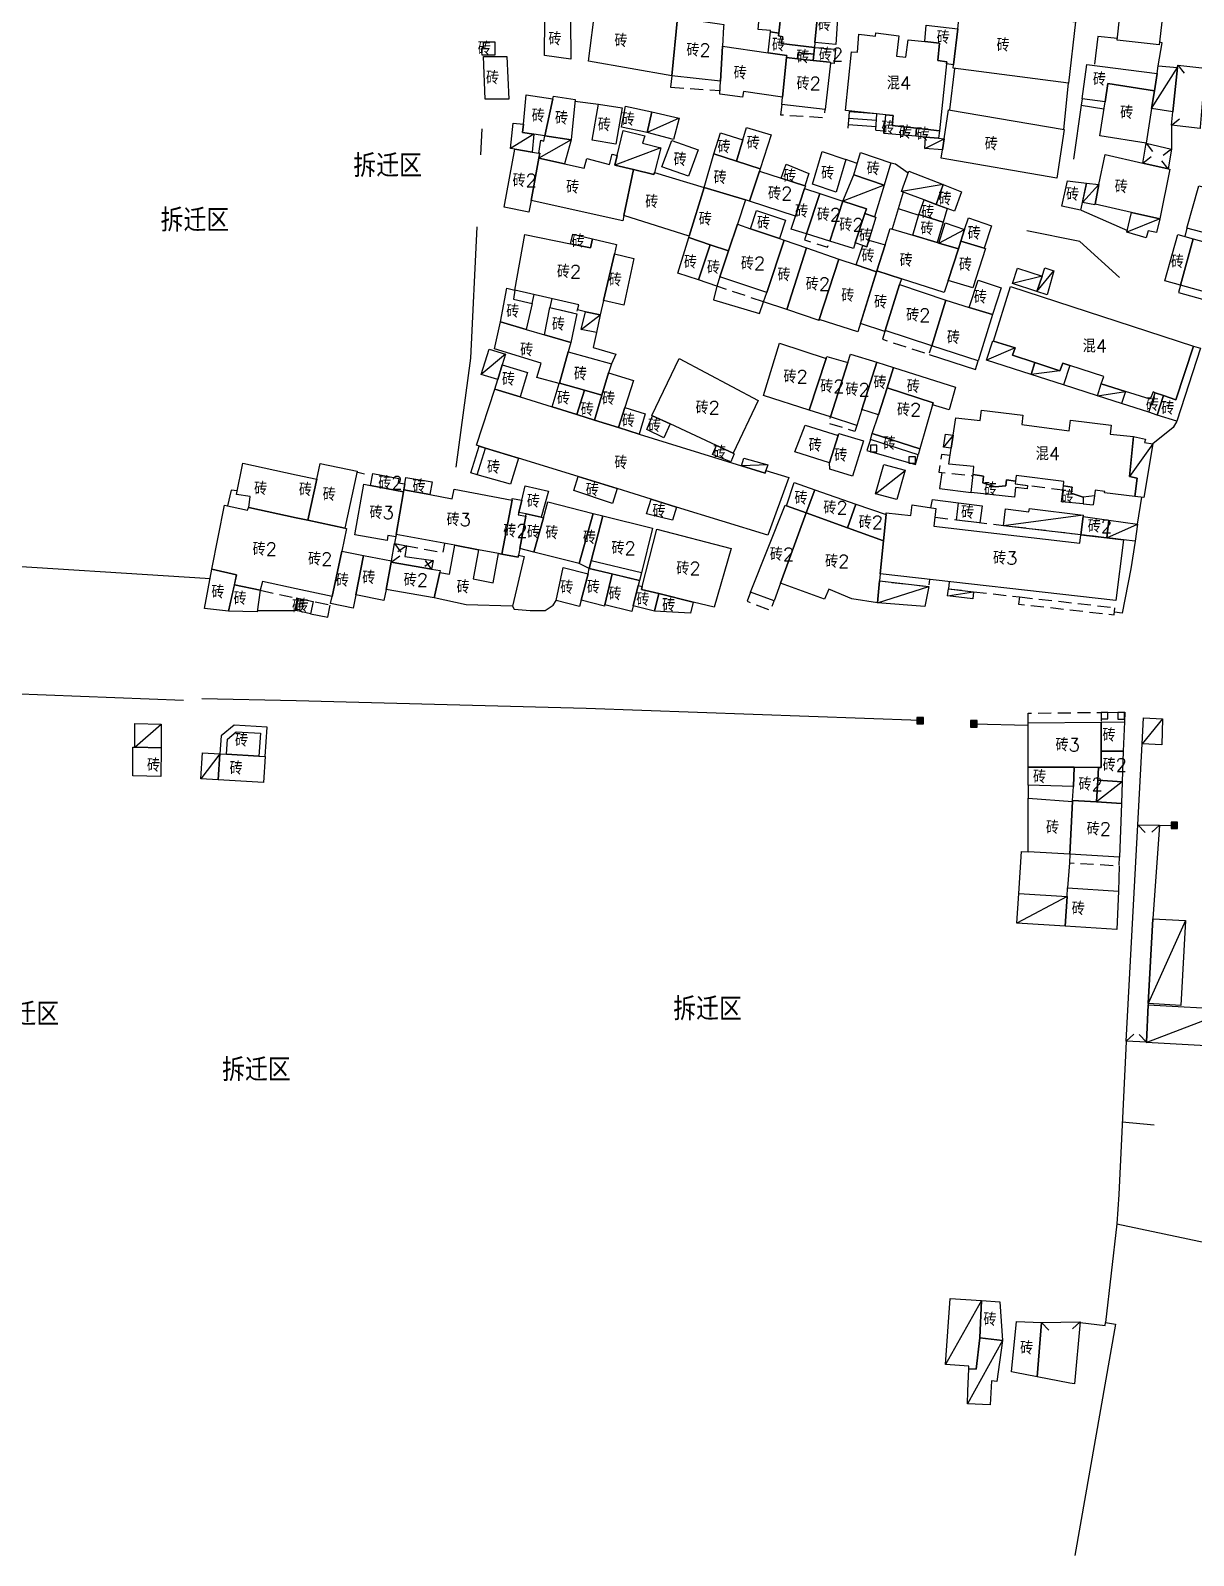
# Model space of a CAD drawing. Header units: millimetres. Extents: x 51 to 1261, y 60 to 1114.
# Drawn here: x 720 to 897.8, y 60.4 to 293.6 of the extents above; entities that cross this region are included whole.
import ezdxf

# ---------------------------------------------------------------- set-up
doc = ezdxf.new("R2010")
doc.units = ezdxf.units.MM
doc.linetypes.add('X5', pattern=[3, 2, -1])
doc.layers.add('JMD', color=6, linetype='Continuous')
doc.layers.get('0').off()
doc.styles.add('HZ', font='rs.shx', dxfattribs={"width": 0.8, "bigfont": 'hztxt.shx'})
doc.linetypes.add('443', pattern='A,9.4,[169,AAA.SHX,S=1,R=0,X=0,Y=0.15],0.6', length=10)

# ---------------------------------------------------------------- blocks, each defined once
blk = doc.blocks.new('*U16')
at = {"linetype": 'Continuous'}
for points in [[(0, 0), (0.5, 0.5), (-0.5, 0.5)], [(0, 0), (-0.5, 0.5), (-0.5, -0.5)], [(0, 0), (-0.5, -0.5), (0.5, -0.5)], [(0, 0), (0.5, -0.5), (0.5, 0.5)]]:
    blk.add_solid(points, dxfattribs=at)
blk = doc.blocks.new('gc002')
blk.add_lwpolyline([(-0.5, -0.5), (0.5, -0.5), (0.5, 0.5), (-0.5, 0.5), (-0.5, -0.5)])
at = {"linetype": 'Continuous'}
blk.add_blockref('*U16', (0, 0), dxfattribs=at)
blk = doc.blocks.new('gc291')
blk.add_lwpolyline([(-0.5, -0.5), (0.5, -0.5), (0.5, 0.5), (-0.5, 0.5), (-0.5, -0.5)])

msp = doc.modelspace()

# ---------------------------------------------------------------- linework, layer by layer
at = {"layer": 'JMD', "color": 6, "linetype": 'Continuous', "flags": 128}
for points in [[(893.32, 298.43), (892.54, 291.38), (886.12, 292.09), (886.84, 299.15)], [(808.9, 296.91), (814.19, 296.16), (815.82, 295.93), (818.87, 295.5), (818, 286.63), (805.28, 288.88), (806.37, 297.27)], [(834.74, 296.46), (834.36, 293.18), (833.09, 293.37), (833.11, 293.56), (831.2, 293.72), (831.48, 296.75)], [(840.38, 296.88), (839.88, 291.76), (839.81, 290.99), (834.74, 291.58), (834.97, 292.64), (834.31, 292.75), (834.36, 293.18), (834.74, 296.46), (834.86, 297.5)], [(839.88, 291.76), (840.38, 296.88), (840.43, 297.41), (843.44, 297.1), (843.07, 291.43)], [(861.09, 288.35), (861.73, 293.84), (862.11, 297.18), (879.75, 294.9), (878.67, 285.54), (861.03, 287.82)], [(800.88, 295.29), (802.52, 295.28), (802.57, 289.21), (798.56, 289.78), (798.59, 295.3)], [(819.1, 295.47), (823.15, 294.89), (825.3, 294.59), (825.94, 294.5), (825.92, 294.15), (825.76, 291.2), (825.46, 285.82), (818, 286.63), (818.87, 295.5)], [(861.73, 293.84), (861.09, 288.35), (860.03, 288.5), (860.07, 288.82), (858.68, 289.02), (858.94, 291.66), (856.68, 291.89), (856.91, 294.38)], [(790.95, 289.83), (789.03, 289.82), (788.93, 290.81), (789.22, 290.81), (789.21, 291.83), (790.94, 291.84)], [(834.36, 293.18), (834.31, 292.75), (834.97, 292.64), (834.74, 291.58), (839.81, 290.99), (839.71, 289.95), (837.32, 290.21), (837.24, 289.26), (835.56, 289.45), (835.59, 289.75), (832.76, 290.16), (833.09, 293.37)], [(856.68, 291.89), (858.94, 291.66), (858.68, 289.02), (860.07, 288.82), (860.03, 288.5), (858.92, 278.26), (855.41, 278.64), (853.56, 278.84), (851.69, 279.04), (851.85, 280.59), (850.72, 280.7), (844.59, 281.33), (845.46, 290.34), (846.38, 290.29), (846.62, 293), (849.15, 292.72), (849.21, 293.23), (852.7, 292.79), (852.38, 289.65), (853.79, 289.49), (854.14, 292.15)], [(793.08, 283.09), (789.49, 283.07), (789.23, 289.62), (792.8, 289.62)], [(832.76, 290.16), (835.59, 289.75), (835.56, 289.45), (834.93, 283.38), (828.96, 284.25), (828.8, 283.37), (825.35, 283.87), (825.46, 285.82), (825.76, 291.2)], [(837.24, 289.26), (839.62, 289), (842.15, 288.72), (842.28, 288.71), (842.26, 288.58), (841.48, 281.52), (834.81, 282.26), (834.93, 283.38), (835.56, 289.45)], [(839.71, 289.95), (839.62, 289), (837.24, 289.26), (837.32, 290.21)], [(842.26, 288.58), (842.28, 288.71), (842.15, 288.72), (839.62, 289), (839.71, 289.95), (839.81, 290.99), (843.02, 290.73), (842.84, 288.54)], [(892.21, 287), (891.79, 284.36), (884.69, 285.49), (884.25, 282.67), (880.75, 283.16), (881.47, 288.39)], [(895.31, 287.95), (894.62, 281.17), (891.36, 281.67), (891.79, 284.36), (892.21, 287), (892.39, 288.16)], [(891.79, 284.36), (891.36, 281.67), (890.51, 276.34), (883.43, 277.47), (884.25, 282.67), (884.69, 285.49)], [(799.83, 283.15), (798.62, 277.48), (796.94, 277.74), (795.21, 278), (795.33, 279.27), (795.77, 283.77)], [(802.64, 276.87), (798.62, 277.48), (799.83, 283.15), (799.91, 283.54), (803.24, 283.04)], [(810.42, 281.76), (809.43, 276.22), (805.82, 276.8), (806.81, 282.34)], [(814.97, 281.15), (814.26, 278), (810.32, 278.82), (810.94, 282.04)], [(814.26, 278), (814.97, 281.15), (819.16, 280.16), (818.28, 276.94)], [(853.56, 278.84), (853.46, 277.58), (850.5, 277.82), (850.72, 280.7), (851.85, 280.59), (851.69, 279.04)], [(859.38, 275.32), (859.63, 277.04), (860.29, 281.47), (878.02, 278.43), (876.86, 271.03), (859.19, 274.06)], [(795.33, 279.27), (795.21, 278), (796.94, 277.74), (796.68, 275), (794.02, 275.45), (793.34, 275.56), (793.76, 279.44)], [(802.64, 276.87), (801.61, 273.19), (797.68, 274.06), (797.82, 274.82), (797.69, 274.84), (798, 276.8), (798.46, 276.66), (798.62, 277.48)], [(815.35, 271.89), (815.27, 271.58), (812.14, 272.33), (809.31, 273), (809.67, 274.45), (810.57, 278.28), (813.87, 277.49), (813.52, 276.34), (816.35, 275.63)], [(828.89, 276.89), (827.91, 273.59), (824.42, 274.73), (825.46, 277.92)], [(831.51, 272.41), (827.91, 273.59), (828.89, 276.89), (829.45, 278.75), (833.22, 277.63)], [(855.41, 278.64), (855.31, 277.42), (853.46, 277.58), (853.56, 278.84)], [(858.92, 278.26), (858.79, 277.12), (856.82, 277.29), (855.31, 277.42), (855.41, 278.64)], [(796.68, 275), (797.69, 274.84), (797.82, 274.82), (797.68, 274.06), (796.49, 267.59), (796.16, 265.8), (792.39, 266.58), (794.02, 275.45)], [(822.05, 275.33), (820.54, 271.33), (816.51, 272.75), (818.03, 276.75)], [(858.79, 277.12), (859.63, 277.04), (859.38, 275.32), (856.71, 275.54), (856.82, 277.29)], [(809.67, 274.45), (809.31, 273), (812.14, 272.33), (810.7, 265.29), (810.52, 264.46), (796.49, 267.59), (797.68, 274.06), (801.61, 273.19), (804.6, 272.52), (805.03, 274.02), (808.48, 273.1), (808.87, 274.66)], [(827.91, 273.59), (831.51, 272.41), (831.41, 272.09), (829.91, 267.5), (829.29, 267.68), (822.95, 269.57), (824.42, 274.73)], [(838.33, 269.84), (834.73, 271.01), (835.47, 273.14), (838.96, 271.71)], [(844.6, 273.85), (843.12, 268.88), (839.51, 270.1), (840.99, 275.07)], [(850.47, 269.95), (845.85, 271.51), (846.86, 274.92), (851.49, 273.36)], [(890.04, 273.31), (893.92, 272.43), (894.16, 272.38), (892.63, 264.79), (888.3, 265.77), (882.72, 267.04), (883.32, 270.03), (884.25, 274.63)], [(815.35, 271.89), (822.95, 269.57), (820.68, 262.12), (810.7, 265.29), (812.14, 272.33), (815.27, 271.58)], [(834.73, 271.01), (838.33, 269.84), (838.43, 269.81), (838.3, 269.42), (836.93, 265.22), (829.91, 267.5), (831.41, 272.09)], [(850.47, 269.95), (848.99, 265.11), (847.54, 265.6), (847.79, 266.34), (844.18, 267.51), (845.85, 271.51)], [(859.48, 270.05), (858.42, 266.99), (856.59, 267.67), (853.15, 268.95), (854.26, 272.08)], [(881.41, 270.25), (880.47, 266.14), (877.64, 266.71), (878.53, 270.58)], [(829.29, 267.68), (828.05, 263.97), (826.69, 259.89), (823.88, 260.83), (820.62, 261.93), (820.68, 262.12), (822.95, 269.57)], [(840.64, 268.66), (838.6, 262.51), (836.28, 263.23), (836.93, 265.22), (838.3, 269.42)], [(844.18, 267.51), (842.15, 261.4), (838.6, 262.51), (840.64, 268.66)], [(860.1, 266.37), (858.42, 266.99), (859.48, 270.05), (862.28, 268.93), (861.25, 265.94)], [(883.32, 270.03), (882.72, 267.04), (882.69, 266.93), (880.81, 267.31), (881.41, 270.25)], [(907.76, 267.43), (914.59, 265.65), (912.77, 259.18), (896.76, 263.34), (898.58, 269.81)], [(834.47, 261.77), (830.06, 263.28), (830.96, 266.04), (835.39, 264.6)], [(847.54, 265.6), (846.06, 261.11), (845.79, 260.27), (842.15, 261.4), (844.18, 267.51), (847.79, 266.34)], [(858.42, 266.99), (860.1, 266.37), (859.48, 264.26), (855.8, 265.45), (856.59, 267.67)], [(830.06, 263.28), (834.47, 261.77), (835.18, 261.52), (832.52, 253.52), (825.36, 255.92), (826.69, 259.89), (828.05, 263.97)], [(848.99, 265.11), (849.2, 265.04), (848.14, 261.55), (847.82, 260.49), (847.23, 260.69), (846.06, 261.11), (847.54, 265.6)], [(859.48, 264.26), (858.57, 261.16), (854.85, 262.29), (855.8, 265.45)], [(862.78, 263.15), (862.21, 261.39), (861.82, 260.18), (858.83, 261.08), (859.8, 264.16)], [(865.79, 260.31), (862.21, 261.39), (862.78, 263.15), (863.37, 264.95), (866.9, 263.74)], [(892.63, 264.79), (892.13, 262.68), (890.83, 262.95), (890.52, 261.87), (887.58, 262.75), (888.3, 265.77)], [(802.54, 260.96), (805.56, 260.33), (805.89, 261.75), (809.57, 260.87), (809.23, 259.42), (807.59, 252.29), (807.08, 250.1), (804.83, 250.59), (803.61, 250.86), (803.79, 251.64), (794.03, 253.89), (795.53, 262.41)], [(805.89, 261.75), (805.56, 260.33), (802.54, 260.96), (802.87, 262.46)], [(823.88, 260.83), (822.07, 255.44), (818.93, 256.49), (820.62, 261.93)], [(838.59, 260.35), (835.59, 250.91), (832.05, 252.1), (832.52, 253.52), (835.18, 261.52)], [(850.61, 260.8), (849.38, 256.85), (849.32, 256.67), (846.18, 257.74), (847.23, 260.69), (847.82, 260.49), (848.14, 261.55)], [(854.85, 262.29), (858.57, 261.16), (858.83, 261.08), (861.82, 260.18), (860.25, 255.38), (859.64, 253.51), (853.11, 255.64), (849.38, 256.85), (850.61, 260.8), (851.41, 263.33)], [(865.79, 260.31), (865.99, 260.26), (864.05, 254.23), (860.25, 255.38), (861.82, 260.18), (862.21, 261.39)], [(897.74, 261.75), (895.77, 254.65), (893.39, 255.31), (895.37, 262.41)], [(895.77, 254.65), (897.74, 261.75), (912.44, 257.66), (910.48, 250.59)], [(807.59, 252.29), (809.23, 259.42), (812.21, 258.73), (810.66, 251.58)], [(826.69, 259.89), (825.36, 255.92), (824.88, 254.5), (822.07, 255.44), (823.88, 260.83)], [(843.57, 258.64), (840.56, 249.4), (840.52, 249.26), (835.59, 250.91), (838.59, 260.35)], [(846.18, 257.74), (849.32, 256.67), (846.44, 247.49), (840.56, 249.4), (843.57, 258.64)], [(853.11, 255.64), (852.84, 254.76), (850.64, 247.71), (850.6, 247.58), (846.86, 248.78), (849.32, 256.67), (849.38, 256.85)], [(874.62, 256.04), (873.84, 253.66), (870.08, 254.89), (870.85, 257.27)], [(873.84, 253.66), (874.62, 256.04), (875.03, 257.29), (876.4, 256.84), (875.42, 253.15)], [(794.03, 253.89), (793.79, 252.51), (796.64, 251.85), (795.72, 247.88), (791.81, 249.02), (792.79, 254.18)], [(859.92, 252.35), (857.75, 245.39), (850.64, 247.71), (852.84, 254.76)], [(867.04, 250.14), (863.47, 251.24), (864.84, 255.41), (868.39, 254.25)], [(897.76, 245.34), (895.05, 237.13), (893.2, 237.77), (891.92, 238.21), (891.58, 238.33), (891.16, 237.2), (887.36, 238.4), (883.67, 239.57), (884.06, 240.67), (878.85, 242.36), (877.8, 242.7), (877.34, 241.55), (873.53, 242.81), (870.12, 243.94), (870.53, 245.09), (867.21, 246.11), (869.79, 254.46)], [(863.47, 251.24), (867.04, 250.14), (864.84, 243.08), (857.75, 245.39), (859.92, 252.35)], [(802.58, 245.89), (798.55, 247.06), (799.37, 251.22), (803.47, 250.28)], [(807.08, 250.1), (806.49, 247.39), (804.16, 247.87), (804.83, 250.59)], [(795.72, 247.88), (798.55, 247.06), (802.58, 245.89), (802.18, 244.47), (800.83, 239.67), (800.8, 239.59), (797.38, 240.51), (798.05, 242.74), (790.89, 244.92), (791.81, 249.02)], [(792.08, 242.49), (791.39, 240.23), (788.89, 240.99), (790.09, 244.88), (792.58, 244.12)], [(841.6, 243.44), (839.02, 235.53), (832.04, 237.76), (834.5, 245.79)], [(867.21, 246.11), (870.53, 245.09), (870.12, 243.94), (873.53, 242.81), (872.94, 241), (866.1, 243.2), (867.09, 246.15)], [(892.24, 234.79), (893.2, 237.77), (895.05, 237.13), (897.76, 245.34), (898.82, 245), (895.22, 233.84)], [(808.35, 241.23), (807.33, 237.85), (804.67, 238.6), (800.83, 239.67), (802.18, 244.47), (808.77, 242.62)], [(827.37, 228.96), (824.86, 230.13), (817.77, 233.43), (815.08, 234.69), (814.97, 234.74), (819.12, 243.46), (831.21, 237.03)], [(844.93, 242.8), (842.28, 234.49), (839.02, 235.53), (841.6, 243.44), (841.7, 243.73)], [(849.34, 242.86), (847.06, 235.63), (846.3, 233.2), (842.28, 234.49), (844.93, 242.8), (845.35, 244.12)], [(851.91, 242.05), (850.92, 238.96), (849.59, 234.82), (847.06, 235.63), (849.34, 242.86)], [(878.85, 242.36), (877.9, 239.41), (872.94, 241), (873.53, 242.81), (877.34, 241.55), (877.8, 242.7)], [(794.81, 237.56), (790.94, 238.76), (791.39, 240.23), (792.08, 242.49), (795.95, 241.31)], [(810.83, 235.93), (809.88, 232.87), (806.17, 234.02), (807.33, 237.85), (808.35, 241.23), (812.13, 240.09)], [(857.87, 236.33), (857.96, 236.64), (850.92, 238.96), (851.91, 242.05), (861.36, 239.07), (860.39, 235.61)], [(794.81, 237.56), (799.7, 236.03), (803.5, 234.85), (806.17, 234.02), (809.88, 232.87), (813, 231.89), (828.67, 227.02), (832.28, 225.89), (832.41, 226.32), (835.88, 225.25), (832.7, 216.41), (818.75, 220.72), (814.84, 221.93), (809.64, 223.54), (803.69, 225.38), (794.56, 228.2), (789.53, 229.75), (788.13, 230.19), (790.94, 238.76)], [(804.67, 238.6), (803.5, 234.85), (799.7, 236.03), (800.8, 239.59), (800.83, 239.67)], [(807.33, 237.85), (806.17, 234.02), (803.5, 234.85), (804.67, 238.6)], [(857.87, 236.33), (855.93, 229.6), (848.66, 231.95), (849.59, 234.82), (850.92, 238.96), (857.96, 236.64)], [(887.36, 238.4), (886.76, 236.55), (883.08, 237.74), (883.67, 239.57)], [(893.2, 237.77), (892.24, 234.79), (890.96, 235.21), (891.92, 238.21)], [(813, 231.89), (809.88, 232.87), (810.83, 235.93), (813.95, 234.96)], [(888.61, 231.5), (888.01, 225.38), (889.14, 225.12), (888.82, 222.34), (884.17, 222.89), (884.22, 223.12), (882.72, 223.31), (882.61, 222.43), (880.88, 222.25), (879.07, 222.85), (879.23, 223.77), (877.88, 223.96), (877.97, 224.65), (870.67, 225.57), (870.58, 224.7), (869.18, 224.87), (869.06, 223.97), (867.45, 223.81), (865.54, 224.41), (865.68, 225.45), (864.08, 225.68), (864.21, 226.9), (860.35, 227.3), (860.72, 229.72), (861.02, 231.7), (861.43, 234.37), (865.17, 233.98), (865.36, 235.55), (871.68, 234.79), (871.52, 233.36), (878.74, 232.35), (878.96, 234.02), (885.18, 233.23), (885.02, 231.84)], [(817.77, 233.43), (816.79, 231.33), (814.17, 232.57), (815.08, 234.69)], [(843.47, 231.65), (842.14, 227.46), (836.8, 229.15), (838.39, 233.26)], [(842.14, 227.46), (843.47, 231.65), (843.56, 231.95), (847.34, 230.83), (845.63, 225.44), (842.17, 226.49)], [(855.93, 229.6), (855.67, 228.69), (848.37, 231.03), (848.66, 231.95)], [(861.02, 231.7), (860.72, 229.72), (859.53, 229.9), (859.83, 231.88)], [(888.82, 222.34), (889.14, 225.12), (888.01, 225.38), (888.61, 231.5), (890.41, 231.1), (890.27, 230.59), (891.54, 230.39), (890.18, 222.18)], [(794.56, 228.2), (793.33, 224.21), (788.27, 225.65), (789.53, 229.75)], [(827.37, 228.96), (827.56, 228.88), (827.03, 227.61), (824.22, 228.76), (824.86, 230.13)], [(763.74, 224.98), (762.38, 218.7), (760.57, 219.09), (753.33, 220.65), (753.33, 220.66), (753.56, 222.32), (751.45, 222.63), (752.41, 227.43), (760.57, 225.66)], [(768, 217.49), (762.38, 218.7), (763.74, 224.98), (764.26, 227.4), (769.89, 226.23)], [(832.41, 226.32), (832.28, 225.89), (828.67, 227.02), (829.04, 228.2), (832.7, 227.18)], [(853.69, 226.36), (852.42, 221.87), (849.17, 222.73), (850.44, 227.22)], [(771.95, 224.01), (776.97, 223.07), (775.88, 216.52), (775.82, 216.16), (774.62, 216.36), (774.5, 215.62), (769.53, 216.45), (770.92, 224.21)], [(777.17, 224.26), (777.02, 223.37), (776.97, 223.07), (771.95, 224.01), (772.29, 225.84), (776.29, 225.1), (776.16, 224.43)], [(781, 222.62), (777.02, 223.37), (777.17, 224.26), (777.34, 225.25), (781.37, 224.57)], [(798.03, 219.16), (795.74, 219.66), (794.6, 219.91), (795.06, 221.78), (795.59, 223.94), (799.14, 223.14)], [(809.64, 223.54), (808.93, 221.26), (803.03, 223.24), (803.69, 225.38)], [(839.86, 223.36), (838.53, 219.84), (835.55, 220.92), (836.7, 224.47)], [(870.58, 224.7), (870.53, 224.27), (872.38, 224.04), (872.33, 223.49), (870.58, 223.69), (870.4, 222.24), (863.8, 222.93), (864.08, 225.68), (865.68, 225.45), (865.54, 224.41), (867.45, 223.81), (869.06, 223.97), (869.18, 224.87)], [(880.88, 222.25), (880.89, 221.21), (877.58, 221.53), (877.88, 223.96), (879.23, 223.77), (879.07, 222.85)], [(793.58, 221.79), (792.04, 213.54), (791.52, 213.64), (788.46, 214.2), (784.83, 214.87), (775.88, 216.52), (776.97, 223.07), (777.02, 223.37), (781, 222.62), (784.43, 221.97), (784.72, 223.46)], [(795.06, 221.78), (794.6, 219.91), (794.5, 219.53), (795.68, 219.33), (794.77, 214.38), (794.58, 213.38), (794.53, 213.08), (792.04, 213.54), (793.58, 221.79), (793.62, 222.03)], [(818.75, 220.72), (818.13, 218.71), (814.15, 219.7), (814.84, 221.93)], [(846.17, 221.18), (844.85, 217.54), (838.53, 219.84), (839.86, 223.36)], [(749.61, 221.01), (753.15, 220.23), (753.27, 220.67), (753.33, 220.66), (760.57, 219.09), (762.38, 218.7), (768, 217.49), (768.26, 217.43), (767.54, 213.98), (766.08, 207.03), (760.57, 208.23), (755.41, 209.35), (755.1, 207.99), (751.15, 208.82), (751.48, 210.35), (747.71, 211.21)], [(798.03, 219.16), (798.38, 219.08), (796.93, 213.84), (794.77, 214.38), (795.68, 219.33), (795.74, 219.66)], [(805.97, 219.75), (803.85, 212.09), (796.93, 213.84), (798.38, 219.08), (799.05, 221.5)], [(807.45, 219.36), (805.7, 212.48), (805.4, 211.32), (803.85, 212.09), (805.97, 219.75)], [(805.7, 212.48), (807.45, 219.36), (815.08, 217.47), (813.36, 210.67)], [(835.55, 220.92), (838.53, 219.84), (834.62, 209.06), (833.65, 206.4), (830.06, 207.7), (835.33, 221)], [(844.85, 217.54), (850.37, 215.54), (849.88, 210.51), (849.77, 209.42), (849.44, 206.1), (845.52, 206.7), (842.03, 208.15), (841.36, 206.63), (834.62, 209.06), (838.53, 219.84)], [(850.78, 219.56), (850.37, 215.54), (844.85, 217.54), (846.17, 221.18)], [(880.54, 216.48), (884.51, 216.01), (887.05, 215.71), (885.89, 206.42), (849.88, 210.51), (850.37, 215.54), (850.78, 219.56), (850.8, 219.83), (854.55, 219.41), (854.74, 221.05), (858.39, 220.5), (858.07, 217.82), (880.39, 215.19)], [(865.46, 220.92), (865.12, 218.3), (861.55, 218.72), (861.86, 221.38)], [(880.89, 219.26), (880.54, 216.48), (868.72, 217.87), (869.03, 220.47), (872.62, 220.01), (872.69, 220.51), (880.92, 219.46)], [(884.83, 218.72), (884.51, 216.01), (880.54, 216.48), (880.89, 219.26)], [(821.26, 206.2), (816.02, 207.49), (813.38, 208.14), (813.49, 208.55), (815.71, 217.36), (827.07, 214.37), (824.49, 205.41)], [(887.05, 215.71), (884.51, 216.01), (884.83, 218.72), (889.23, 218.11), (888.83, 215.5)], [(788.46, 214.2), (787.65, 209.75), (790.68, 209.11), (791.52, 213.64), (792.04, 213.54), (794.53, 213.08), (794.58, 213.38), (795.43, 213.18), (793.66, 205.57), (786.59, 205.78), (781.7, 206.83), (782.53, 210.73), (784.01, 210.44), (784.83, 214.87)], [(770.9, 213.32), (769.7, 207.3), (769.29, 205.24), (765.85, 205.98), (766.08, 207.03), (767.54, 213.98)], [(775.15, 212.48), (775.11, 212.31), (774.33, 208.12), (774.01, 206.44), (769.7, 207.3), (770.9, 213.32)], [(781.29, 211.22), (782.59, 211), (782.53, 210.73), (781.7, 206.83), (774.33, 208.12), (775.11, 212.31)], [(751.48, 210.35), (750.22, 204.8), (746.59, 205.23), (747.71, 211.21)], [(805.2, 210.52), (804.17, 206.47), (803.92, 205.5), (800.31, 206.41), (801.38, 211.49)], [(808.91, 210.49), (807.78, 205.76), (807.74, 205.57), (804.17, 206.47), (805.2, 210.52), (805.4, 211.32)], [(812.88, 208.71), (812.11, 205.62), (811.89, 204.73), (807.78, 205.76), (808.91, 210.49), (813.08, 209.5)], [(755.1, 207.99), (754.63, 204.68), (750.22, 204.8), (751.15, 208.82)], [(813.49, 208.55), (813.38, 208.14), (816.02, 207.49), (815.36, 204.81), (812.11, 205.62), (812.88, 208.71)], [(849.44, 206.1), (849.77, 209.42), (857.33, 208.56), (856.71, 205.5)], [(864.15, 207.78), (864.03, 206.69), (860.17, 207.13), (860.3, 208.22)], [(760.57, 204.88), (760.41, 204.91), (760.57, 205.68)], [(760.57, 204.88), (760.57, 205.68), (760.57, 205.68), (760.8, 206.79), (763.18, 206.29), (762.79, 204.41)], [(821.26, 206.2), (820.86, 204.52), (815.36, 204.81), (816.02, 207.49)], [(739.92, 183.9), (735.91, 184.02), (735.92, 187.65), (739.94, 187.53)], [(883.64, 183.42), (883.64, 180.91), (883.27, 180.91), (879.55, 180.93), (872.5, 180.96), (872.5, 187.71), (883.64, 187.83)], [(887.04, 183.42), (883.64, 183.42), (883.64, 187.83), (887.2, 187.87)], [(893.04, 188.32), (892.94, 184.34), (889.93, 184.53), (890.14, 188.5)], [(754.88, 182.65), (749.93, 182.92), (750.07, 185.22), (751.42, 186.35), (755.11, 186.14)], [(735.91, 184.02), (739.92, 183.9), (739.91, 179.52), (735.61, 179.65), (735.63, 184.03)], [(748.91, 182.98), (748.64, 179), (746.03, 179.15), (746.26, 183.13)], [(749.93, 182.92), (754.88, 182.65), (755.86, 182.59), (755.59, 178.61), (748.64, 179), (748.91, 182.98)], [(886.88, 178.72), (883.15, 178.94), (883.27, 180.91), (883.64, 180.91), (883.64, 183.42), (887.04, 183.42)], [(879.55, 180.93), (879.4, 178), (872.5, 178.21), (872.5, 180.96)], [(883.27, 180.91), (883.15, 178.94), (882.95, 175.63), (879.29, 175.85), (879.4, 178), (879.55, 180.93)], [(886.88, 178.72), (886.76, 175.4), (882.95, 175.63), (883.15, 178.94)], [(879.28, 175.72), (878.87, 167.63), (872.49, 167.98), (872.5, 176.19)], [(882.95, 175.63), (886.76, 175.4), (886.47, 167.17), (878.87, 167.63), (879.28, 175.72), (879.29, 175.85)], [(878.43, 161.16), (878.14, 156.62), (870.76, 157.1), (871.06, 161.64)], [(878.14, 156.62), (878.43, 161.16), (878.52, 162.49), (886.28, 161.99), (886.07, 156.11)], [(890.86, 144.79), (891.54, 157.75), (896.56, 157.49), (895.82, 144.53)], [(903.71, 143.89), (903.39, 138.27), (903.39, 138.13), (890.55, 138.86), (890.56, 138.91), (890.85, 144.62)], [(865.35, 99.4), (865.1, 93.72), (864.55, 88.93), (863.43, 88.98), (863.44, 89.37), (859.84, 89.63), (860.57, 99.72)], [(868.55, 93.28), (865.1, 93.72), (865.35, 99.4), (868.14, 99.22)], [(874.53, 96.04), (873.89, 87.75), (870.46, 88.42), (869.96, 88.51), (870.69, 96.2)], [(868.55, 93.28), (867.7, 87), (866.87, 87.14), (866.66, 83.45), (863.2, 83.59), (863.28, 85.55), (863.43, 88.98), (864.55, 88.93), (865.1, 93.72)]]:
    msp.add_lwpolyline(points, close=True, dxfattribs=at)
at = {"layer": 'JMD', "color": 6, "linetype": '443', "flags": 128}
for points in [[(886.17, 292.38), (883.16, 292.66), (882.63, 288.45)], [(892.39, 288.16), (892.96, 291.69), (892.57, 291.81)], [(861.24, 287.79), (860.46, 281.47)], [(877.94, 278.45), (878.67, 285.54)], [(803.21, 282.79), (806.81, 282.34)], [(880.6, 282.17), (879.43, 273.89)], [(788.81, 274.57), (789, 278.53)], [(849.2, 278.37), (850.53, 278.25)], [(894.41, 279.09), (894.4, 275.46)], [(846.36, 273.24), (844.6, 273.85)], [(851.49, 273.36), (852.21, 273.2), (854.17, 271.83)], [(853.4, 268.86), (851.68, 263.25)], [(852.63, 266.37), (855.77, 265.35)], [(880.57, 266.09), (887.67, 262.99)], [(785.05, 226.82), (787.28, 243.48), (788.27, 263.58)], [(886.46, 255.8), (880.4, 261.31), (872.3, 262.95)], [(896.76, 263.34), (896.45, 262.11)], [(824.88, 254.5), (824.39, 252.43), (831.43, 250.32), (832.05, 252.1)], [(806.49, 247.39), (805.98, 245.11), (809.45, 244.1), (808.77, 242.62)], [(883.08, 237.74), (877.9, 239.41)], [(890.96, 235.21), (886.76, 236.55)], [(895.22, 233.84), (894.66, 232.89), (891.54, 230.39)], [(769.99, 226.04), (771.04, 225.81)], [(859.27, 226.01), (858.92, 223.58), (863.8, 222.93)], [(751.57, 223.21), (750.63, 223.3), (750.08, 220.9)], [(857.6, 220.61), (857.89, 221.88), (861.86, 221.38)], [(882.61, 222.43), (882.43, 221.06)], [(889.23, 218.11), (889.86, 222.22)], [(880.89, 221.21), (882.43, 221.06)], [(888.83, 215.5), (888.18, 211.27), (886.84, 204.49), (885.67, 204.64)], [(710.47, 212.14), (747.5, 209.82)], [(762.79, 204.41), (765.41, 203.86), (765.8, 205.74)], [(793.66, 205.57), (793.9, 205.13), (796.37, 204.91), (798.67, 204.91), (799.88, 205.71), (800.31, 206.41)], [(754.66, 204.9), (760.41, 204.91)], [(743.38, 191.16), (701.32, 192.76)], [(760.57, 191.07), (746.14, 191.39)], [(760.57, 191.07), (746.14, 191.39)], [(855.97, 188.06), (804.94, 189.93), (770.16, 190.86), (760.57, 191.07)], [(864.2, 187.56), (872.5, 187.37)], [(889.26, 172.14), (889.93, 184.53)], [(872.5, 178.21), (872.5, 176.19)], [(892.56, 172.09), (894.84, 172.05)], [(871.06, 161.64), (871.47, 168.04), (872.49, 167.98)], [(878.81, 166.33), (878.52, 162.49)], [(886.42, 165.87), (886.28, 161.99)], [(887.48, 138.98), (886.33, 115.59), (886.05, 111.13), (900.54, 108.05)], [(886.87, 126.74), (891.75, 126.24)], [(886.05, 111.13), (884.3, 96.02), (885.85, 95.79), (879.64, 60.41)], [(880.43, 96.03), (884.24, 95.58), (884.3, 96.02)]]:
    msp.add_lwpolyline(points, dxfattribs=at)
at = {"layer": 'JMD', "color": 6}
for points in [[(891.36, 281.67), (895.31, 287.95)], [(880.74, 283.16), (880.6, 282.17), (884.08, 281.62)], [(819.16, 280.16), (814.26, 278)], [(796.94, 277.74), (793.34, 275.56)], [(802.64, 276.87), (797.68, 274.06)], [(816.35, 275.63), (809.31, 273)], [(856.71, 275.54), (859.63, 277.04)], [(850.47, 269.95), (844.18, 267.51)], [(859.48, 270.05), (853.15, 268.95)], [(880.81, 267.31), (883.32, 270.03)], [(892.63, 264.79), (887.58, 262.75)], [(858.83, 261.08), (862.78, 263.15)], [(873.84, 253.66), (876.4, 256.84)], [(874.62, 256.04), (870.08, 254.89)], [(895.77, 254.65), (895.46, 253.52), (910.15, 249.43), (910.48, 250.59)], [(804.16, 247.87), (807.08, 250.1)], [(870.53, 245.09), (866.1, 243.2)], [(792.58, 244.12), (788.89, 240.99)], [(857.34, 244.05), (864.42, 241.74), (864.84, 243.08)], [(877.34, 241.55), (872.94, 241)], [(883.08, 237.74), (887.36, 238.4)], [(848.37, 231.03), (847.84, 229.38), (855.25, 227.24), (855.67, 228.69)], [(861.02, 231.7), (859.53, 229.9)], [(788.27, 225.65), (787.3, 225.93), (788.56, 230.05), (789.53, 229.75)], [(891.54, 230.39), (888.01, 225.38)], [(832.7, 227.18), (828.67, 227.02)], [(849.17, 222.73), (853.67, 226.29)], [(880.92, 219.46), (868.72, 217.87)], [(884.51, 216.01), (889.23, 218.11)], [(813.36, 210.67), (813.08, 209.5), (805.4, 211.32), (805.68, 212.49)], [(849.44, 206.1), (857.33, 208.56)], [(860.17, 207.13), (864.15, 207.78)], [(883.64, 189.33), (887.26, 189.37), (887.2, 187.87)], [(735.91, 184.02), (739.94, 187.53)], [(755.86, 182.59), (756.17, 187.08), (751.09, 187.37), (749.1, 185.72), (748.91, 182.98)], [(893.04, 188.32), (889.93, 184.53)], [(748.91, 182.98), (746.03, 179.15)], [(886.88, 178.72), (882.95, 175.63)], [(878.43, 161.16), (870.76, 157.1)], [(896.56, 157.49), (890.86, 144.79)], [(890.55, 138.86), (903.71, 143.89)], [(865.35, 99.4), (859.84, 89.63)], [(868.55, 93.28), (863.2, 83.59)]]:
    msp.add_lwpolyline(points, dxfattribs=at)
at = {"layer": 'JMD', "color": 6, "linetype": 'Continuous', "flags": 128}
for points in [[(899.52, 287.85), (899.48, 287.39), (898.79, 278.81), (898.78, 278.61), (894.41, 279.09), (894.62, 281.17), (895.31, 287.95), (895.35, 288.31), (899.52, 287.85)], [(895.35, 288.31), (896.35, 287.07)], [(845.11, 281.14), (844.94, 278.67)], [(849.3, 279.84), (845.04, 280.15)], [(849.37, 280.84), (845.11, 281.14)], [(849.2, 278.37), (849.37, 280.84)], [(894.41, 279.09), (895.65, 280.1)], [(849.23, 278.85), (844.97, 279.15)], [(893.92, 272.43), (890.04, 273.31), (890.51, 276.34), (894.4, 275.46), (893.92, 272.43)], [(890.51, 276.34), (891.52, 275.09)], [(894.4, 275.46), (893.15, 274.46)], [(890.04, 273.31), (891.28, 274.32)], [(893.92, 272.43), (892.92, 273.68)], [(781.29, 211.22), (775.11, 212.31), (775.15, 212.48), (775.64, 215.14), (777.47, 214.8), (777.18, 213.16), (781.53, 212.56), (781.29, 211.22)], [(775.64, 215.14), (776.58, 213.84)], [(777.47, 214.8), (776.15, 213.89)], [(775.11, 212.31), (776.41, 213.25)], [(781.53, 212.56), (780.23, 211.62)], [(781.29, 211.22), (780.37, 212.53)], [(891.54, 157.75), (890.86, 144.79), (890.85, 144.62), (890.56, 138.91), (887.45, 139.03), (889.26, 172.14), (892.56, 172.09), (891.54, 157.75)], [(889.26, 172.14), (890.36, 170.98)], [(892.56, 172.09), (891.39, 171)], [(887.45, 139.03), (888.63, 140.11)], [(890.56, 138.91), (889.48, 140.09)], [(878.88, 86.78), (873.89, 87.75), (874.53, 96.04), (880.44, 96.13), (879.57, 86.65), (878.88, 86.78)], [(874.53, 96.04), (875.63, 94.88)], [(880.44, 96.13), (879.27, 95.05)]]:
    msp.add_lwpolyline(points, dxfattribs=at)
at = {"layer": 'JMD', "color": 6, "linetype": 'X5', "flags": 128}
for points in [[(818, 286.63), (817.83, 284.93)], [(817.83, 284.93), (825.38, 284.4)], [(834.81, 282.26), (834.65, 280.7), (841.35, 280.29), (841.48, 281.52)], [(838.6, 262.51), (838.28, 261.56), (841.83, 260.46), (842.15, 261.4)], [(832.05, 252.1), (824.88, 254.5)], [(796.64, 251.85), (796.95, 253.22)], [(799.68, 252.59), (799.37, 251.22), (803.47, 250.28), (803.61, 250.86)], [(850.6, 247.58), (850.22, 246.38), (857.34, 244.05), (857.75, 245.39)], [(846.3, 233.2), (846, 232.25), (841.97, 233.54), (842.28, 234.49)], [(860.55, 228.6), (859.26, 228.76), (858.85, 226.05), (864.07, 225.51)], [(870.58, 224.7), (870.53, 224.27), (877.81, 223.36), (877.88, 223.96)], [(887.05, 215.71), (858.23, 219.11)], [(775.88, 216.52), (775.64, 215.14), (783.03, 213.76), (783.29, 215.15)], [(849.87, 210.51), (849.76, 209.42), (857.33, 208.56), (857.46, 209.65)], [(755.1, 207.99), (760.57, 206.84)], [(830.06, 207.7), (829.51, 206.31), (833.12, 204.95), (833.65, 206.4)], [(860.42, 209.31), (860.3, 208.22)], [(860.3, 208.22), (864.15, 207.78)], [(864.15, 207.78), (871.15, 206.99)], [(760.57, 206.84), (765.8, 205.74), (766.08, 207.04)], [(760.57, 206.84), (765.8, 205.74), (766.08, 207.04)], [(871.15, 206.99), (871.03, 205.89), (885.62, 204.24), (885.76, 205.33)], [(871.15, 206.99), (885.76, 205.33)], [(872.5, 187.71), (872.51, 189.21), (883.64, 189.33), (883.64, 187.83)], [(878.87, 167.63), (878.81, 166.33), (886.42, 165.87), (886.47, 167.17)]]:
    msp.add_lwpolyline(points, dxfattribs=at)

# ---------------------------------------------------------------- block references
at = {"layer": 'JMD', "color": 6}
for name, p in [('gc291', (848.88, 229.68)), ('gc291', (854.76, 227.92)), ('gc291', (884.15, 188.82)), ('gc291', (886.71, 188.8)), ('gc002', (855.97, 188.06)), ('gc002', (864.2, 187.56)), ('gc002', (894.84, 172.05))]:
    msp.add_blockref(name, p, dxfattribs=at)

# ---------------------------------------------------------------- texts
at = {"layer": 'JMD', "color": 6, "style": 'HZ'}
for s, height, p in [('砖', 2, (840.36, 293.49)), ('砖', 2, (788.35, 289.86)), ('砖', 2, (799.14, 291.3)), ('砖', 2, (809.23, 291.04)), ('砖2', 2, (820.24, 289.59)), ('砖', 2, (833.32, 290.4)), ('砖', 2, (858.5, 291.54)), ('砖', 2, (867.66, 290.36)), ('砖', 2, (837.07, 288.58)), ('砖2', 2, (840.48, 288.92)), ('砖', 2, (789.6, 285.36)), ('砖', 2, (827.47, 286.1)), ('砖', 2, (882.39, 285.14)), ('砖2', 2, (837.08, 284.49)), ('混4', 2, (850.89, 284.57)), ('砖', 2, (886.56, 280.04)), ('砖', 2, (796.59, 279.56)), ('砖', 2, (800.16, 279.18)), ('砖', 2, (806.7, 278.18)), ('砖', 2, (810.35, 279.01)), ('砖', 2, (850.06, 277.72)), ('砖', 2, (829.46, 275.4)), ('砖', 2, (852.69, 277.02)), ('砖', 2, (855.4, 276.72)), ('砖', 2, (824.99, 274.79)), ('砖', 2, (865.85, 275.25)), ('拆迁区', 3.5, (769.32, 271.16)), ('砖', 2, (818.29, 272.86)), ('砖', 2, (840.84, 270.79)), ('砖', 2, (847.81, 271.47)), ('砖2', 2, (793.66, 269.66)), ('砖', 2, (801.86, 268.64)), ('砖', 2, (824.4, 270.11)), ('砖', 2, (835.03, 270.33)), ('砖', 2, (885.72, 268.71)), ('砖', 2, (813.95, 266.41)), ('砖2', 2, (832.72, 267.66)), ('砖', 2, (858.78, 266.85)), ('砖', 2, (878.28, 267.54)), ('拆迁区', 3.5, (739.85, 262.83)), ('砖', 2, (822.13, 263.77)), ('砖', 2, (836.87, 264.95)), ('砖2', 2, (840.19, 264.43)), ('砖', 2, (856.14, 264.82)), ('砖', 2, (831.04, 263.16)), ('砖2', 2, (843.62, 262.88)), ('砖', 2, (856.03, 262.3)), ('砖', 2, (863.24, 261.6)), ('砖', 2, (802.68, 260.38)), ('砖', 2, (846.65, 261.21)), ('砖', 2, (819.87, 257.18)), ('砖2', 2, (828.57, 256.98)), ('砖', 2, (847.01, 258.14)), ('砖', 2, (852.84, 257.46)), ('砖', 2, (861.9, 256.8)), ('砖', 2, (894.32, 257.24)), ('砖2', 2, (800.44, 255.72)), ('砖', 2, (808.36, 254.48)), ('砖', 2, (823.39, 256.36)), ('砖', 2, (834.17, 255.25)), ('砖2', 2, (838.48, 253.82)), ('砖', 2, (843.92, 252.08)), ('砖', 2, (792.7, 249.66)), ('砖', 2, (848.94, 251.07)), ('砖', 2, (864.19, 251.83)), ('砖', 2, (799.68, 247.67)), ('砖2', 2, (853.83, 249.06)), ('砖', 2, (860.07, 245.65)), ('砖', 2, (794.83, 243.77)), ('混4', 2, (880.83, 244.35)), ('砖', 2, (792.04, 239.28)), ('砖', 2, (803.05, 240.09)), ('砖2', 2, (835.08, 239.66)), ('砖2', 2, (840.69, 238.17)), ('砖', 2, (848.84, 238.76)), ('砖', 2, (853.94, 238.17)), ('砖', 2, (800.46, 236.39)), ('砖', 2, (807.34, 236.32)), ('砖2', 2, (844.56, 237.68)), ('砖', 2, (804.08, 234.66)), ('砖2', 2, (821.64, 234.92)), ('砖2', 2, (852.44, 234.61)), ('砖', 2, (890.48, 235.41)), ('砖', 2, (892.84, 234.84)), ('砖', 2, (810.38, 232.94)), ('砖', 2, (814.35, 232.17)), ('砖', 2, (838.93, 229.18)), ('砖', 2, (850.3, 229.45)), ('砖', 2, (809.23, 226.52)), ('砖', 2, (824.32, 228.08)), ('砖', 2, (842.85, 227.65)), ('混4', 2, (873.65, 227.88)), ('砖', 2, (789.76, 225.81)), ('砖', 2, (754.16, 222.54)), ('砖', 2, (761.01, 222.38)), ('砖', 2, (764.64, 221.66)), ('砖2', 2, (773.13, 223.44)), ('砖', 2, (778.36, 222.91)), ('砖', 2, (804.86, 222.34)), ('砖', 2, (865.74, 222.46)), ('砖', 2, (795.86, 220.63)), ('砖', 2, (836.76, 221.1)), ('砖2', 2, (841.18, 219.61)), ('砖', 2, (877.5, 221.29)), ('砖3', 2, (771.79, 218.88)), ('砖3', 2, (783.57, 217.81)), ('砖', 2, (815.05, 219.12)), ('砖2', 2, (846.58, 217.39)), ('砖', 2, (862.23, 218.92)), ('砖2', 2, (792.24, 216.08)), ('砖', 2, (795.86, 215.91)), ('砖', 2, (798.68, 215.8)), ('砖', 2, (804.42, 215.06)), ('砖2', 2, (881.6, 216.79)), ('砖2', 2, (753.92, 213.29)), ('砖2', 2, (808.79, 213.44)), ('砖2', 2, (833, 212.49)), ('砖2', 2, (762.4, 211.77)), ('砖2', 2, (818.7, 210.34)), ('砖2', 2, (841.44, 211.42)), ('砖3', 2, (867.13, 211.92)), ('砖', 2, (766.66, 208.53)), ('砖', 2, (770.69, 208.94)), ('砖2', 2, (777.02, 208.56)), ('砖', 2, (747.62, 206.74)), ('砖', 2, (751.02, 205.76)), ('砖', 2, (785.11, 207.5)), ('砖', 2, (800.97, 207.43)), ('砖', 2, (805.04, 207.49)), ('砖', 2, (808.33, 206.47)), ('砖', 2, (812.59, 205.6)), ('砖', 2, (759.96, 204.53)), ('砖', 2, (760.47, 204.66)), ('砖', 2, (816.54, 204.72)), ('砖', 2, (883.85, 184.86)), ('砖', 2, (751.23, 184.08)), ('砖3', 2, (876.67, 183.36)), ('砖', 2, (737.78, 180.25)), ('砖', 2, (750.4, 179.8)), ('砖2', 2, (883.87, 180.3)), ('砖', 2, (873.24, 178.48)), ('砖2', 2, (880.18, 177.34)), ('砖', 2, (875.22, 170.74)), ('砖2', 2, (881.44, 170.51)), ('砖', 2, (879.15, 158.33)), ('拆迁区', 3.5, (713.85, 141.44)), ('拆迁区', 3.5, (818.22, 142.24)), ('拆迁区', 3.5, (749.25, 132.93)), ('砖', 2, (865.65, 95.51)), ('砖', 2, (871.26, 91.15))]:
    msp.add_text(s, height=height, dxfattribs=at).set_placement(p)

doc.saveas('drawing.dxf')
